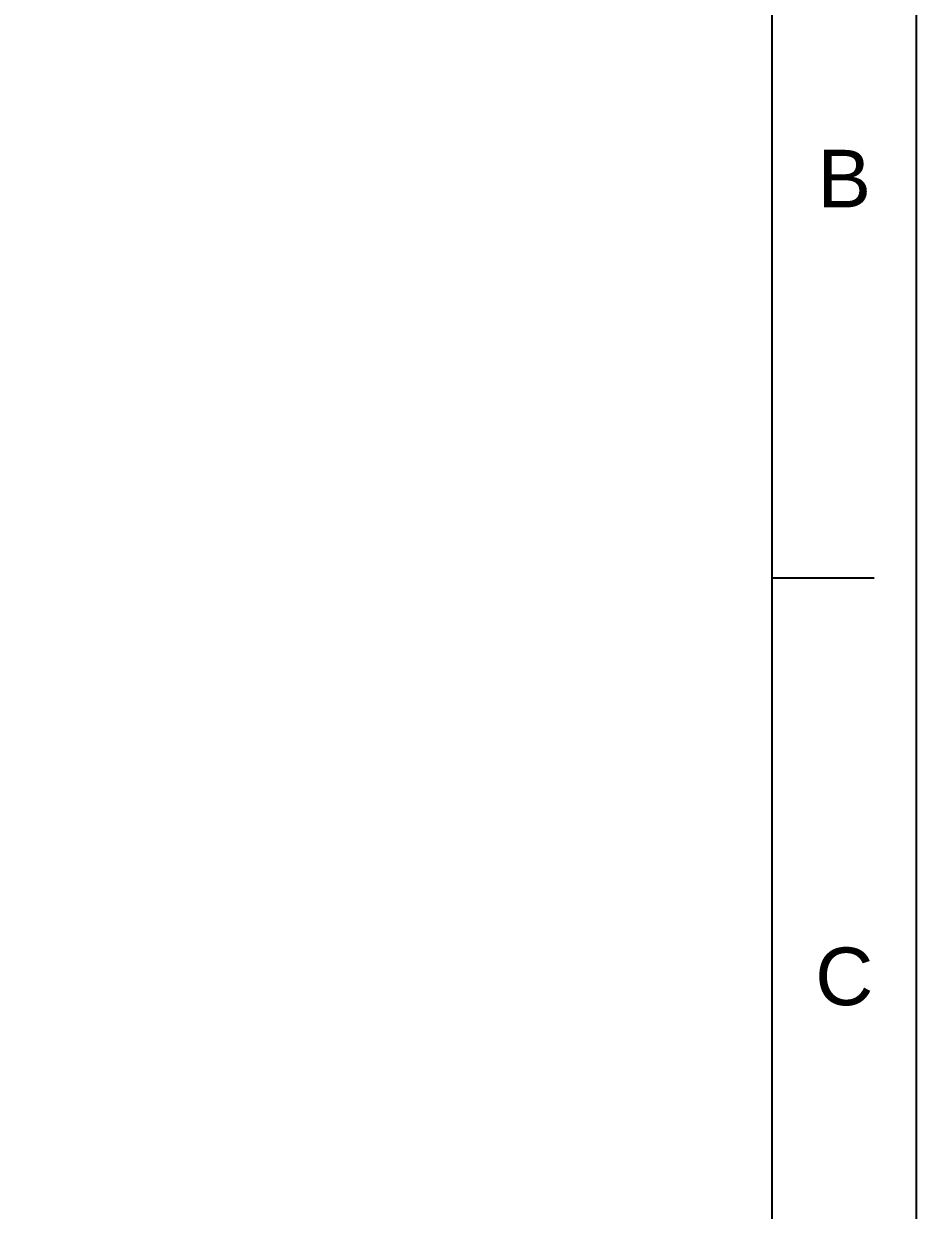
# Model space of a CAD drawing. Header units: millimetres. Extents: x 480 to 1074, y -563 to -143.
# Drawn here: x 986.6 to 1074.2, y -375.5 to -259 of the extents above; entities that cross this region are included whole.
import ezdxf

# ---------------------------------------------------------------- set-up
doc = ezdxf.new("R2010")
doc.units = ezdxf.units.MM
doc.styles.get("Standard").update_dxf_attribs({"font": 'arial.ttf'})

msp = doc.modelspace()

# ---------------------------------------------------------------- linework, layer by layer
for p, q in [((1060.08383, -548.42021), (1060.08383, -156.70304)), ((1060.08383, -313.38991), (1070.08383, -313.38991))]:
    msp.add_line(p, q)
msp.add_lwpolyline([(480.28585, -142.56163), (1074.22524, -142.56163), (1074.22524, -562.56163), (480.28585, -562.56163)], close=True)
msp.add_point((1060.08383, -313.38991))

# ---------------------------------------------------------------- texts
at = {"char_height": 5.65657, "attachment_point": 5}
for s, insert in [('B', (1067.15453, -274.21819)), ('C', (1067.15453, -352.56163))]:
    msp.add_mtext_dynamic_manual_height_columns(s, width=10, gutter_width=12.5, heights=[0], dxfattribs=dict(at, insert=insert))

doc.saveas('drawing.dxf')
